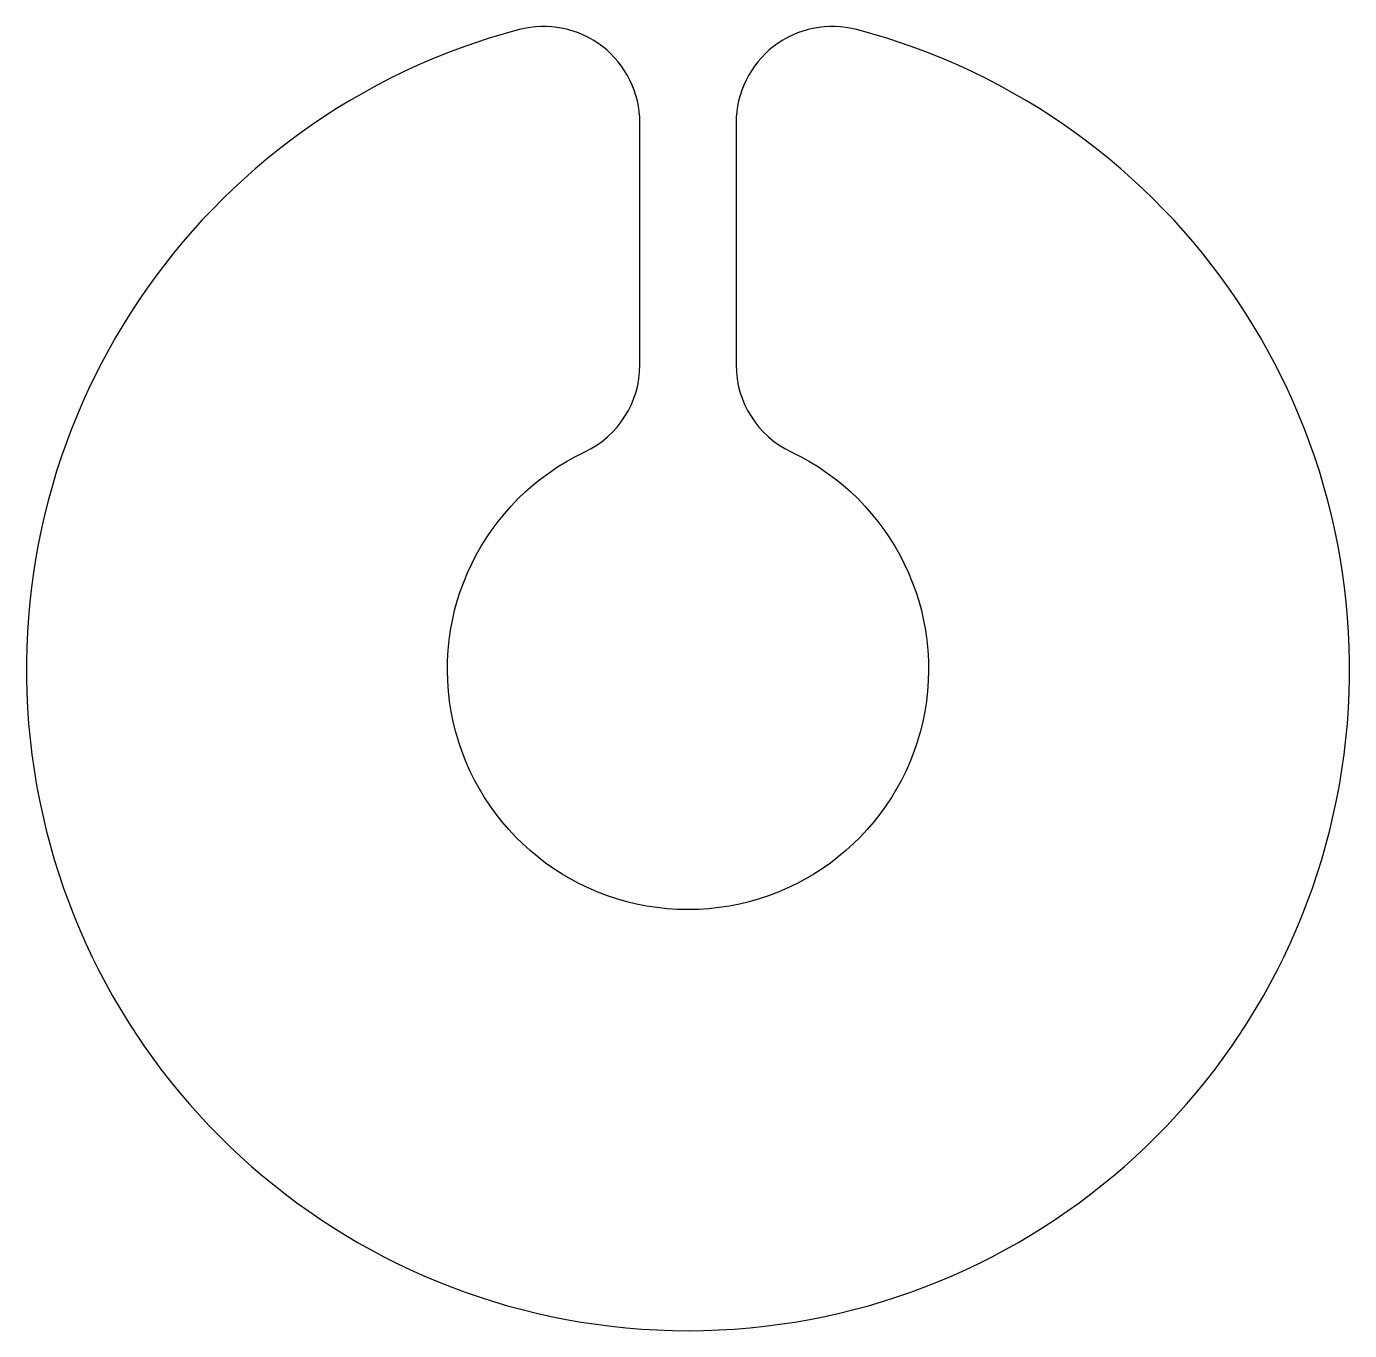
# Model space of a CAD drawing. Header units: millimetres. Extents: x -13.7 to 13.7, y -13.7 to 13.4.
import ezdxf

# ---------------------------------------------------------------- set-up
doc = ezdxf.new("R2010")
doc.units = ezdxf.units.MM

msp = doc.modelspace()

# ---------------------------------------------------------------- linework, layer by layer
msp.add_lwpolyline([(1, 6.325, 0.28969), (2.143, 4.518, -4.441518), (-2.143, 4.518, 0.28969), (-1, 6.325), (-1, 11.361, 0.49202), (-3.511, 13.294, 7.703523), (3.511, 13.294, 0.49202), (1, 11.361)], format="xyb", close=True)

doc.saveas('drawing.dxf')
